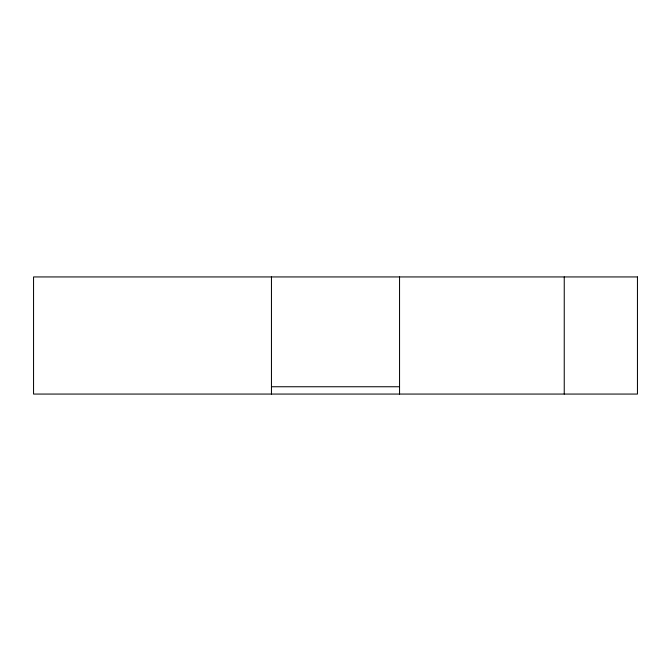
<?xml version="1.0" encoding="UTF-8"?>
<svg xmlns="http://www.w3.org/2000/svg" width="671" height="671" viewBox="0 0 671 671"><rect width="100%" height="100%" fill="white"/><g stroke="black" fill="none" stroke-linecap="round" stroke-linejoin="round"><path stroke-width="1.01" d="M271.453 386.748L399.547 386.748M564.252 276.938L564.244 394.062M399.547 276.938L399.555 394.062M271.453 276.938L271.453 394.062M637.45 276.938L33.55 276.938L33.55 394.062L637.45 394.062L637.45 276.938"/></g></svg>
